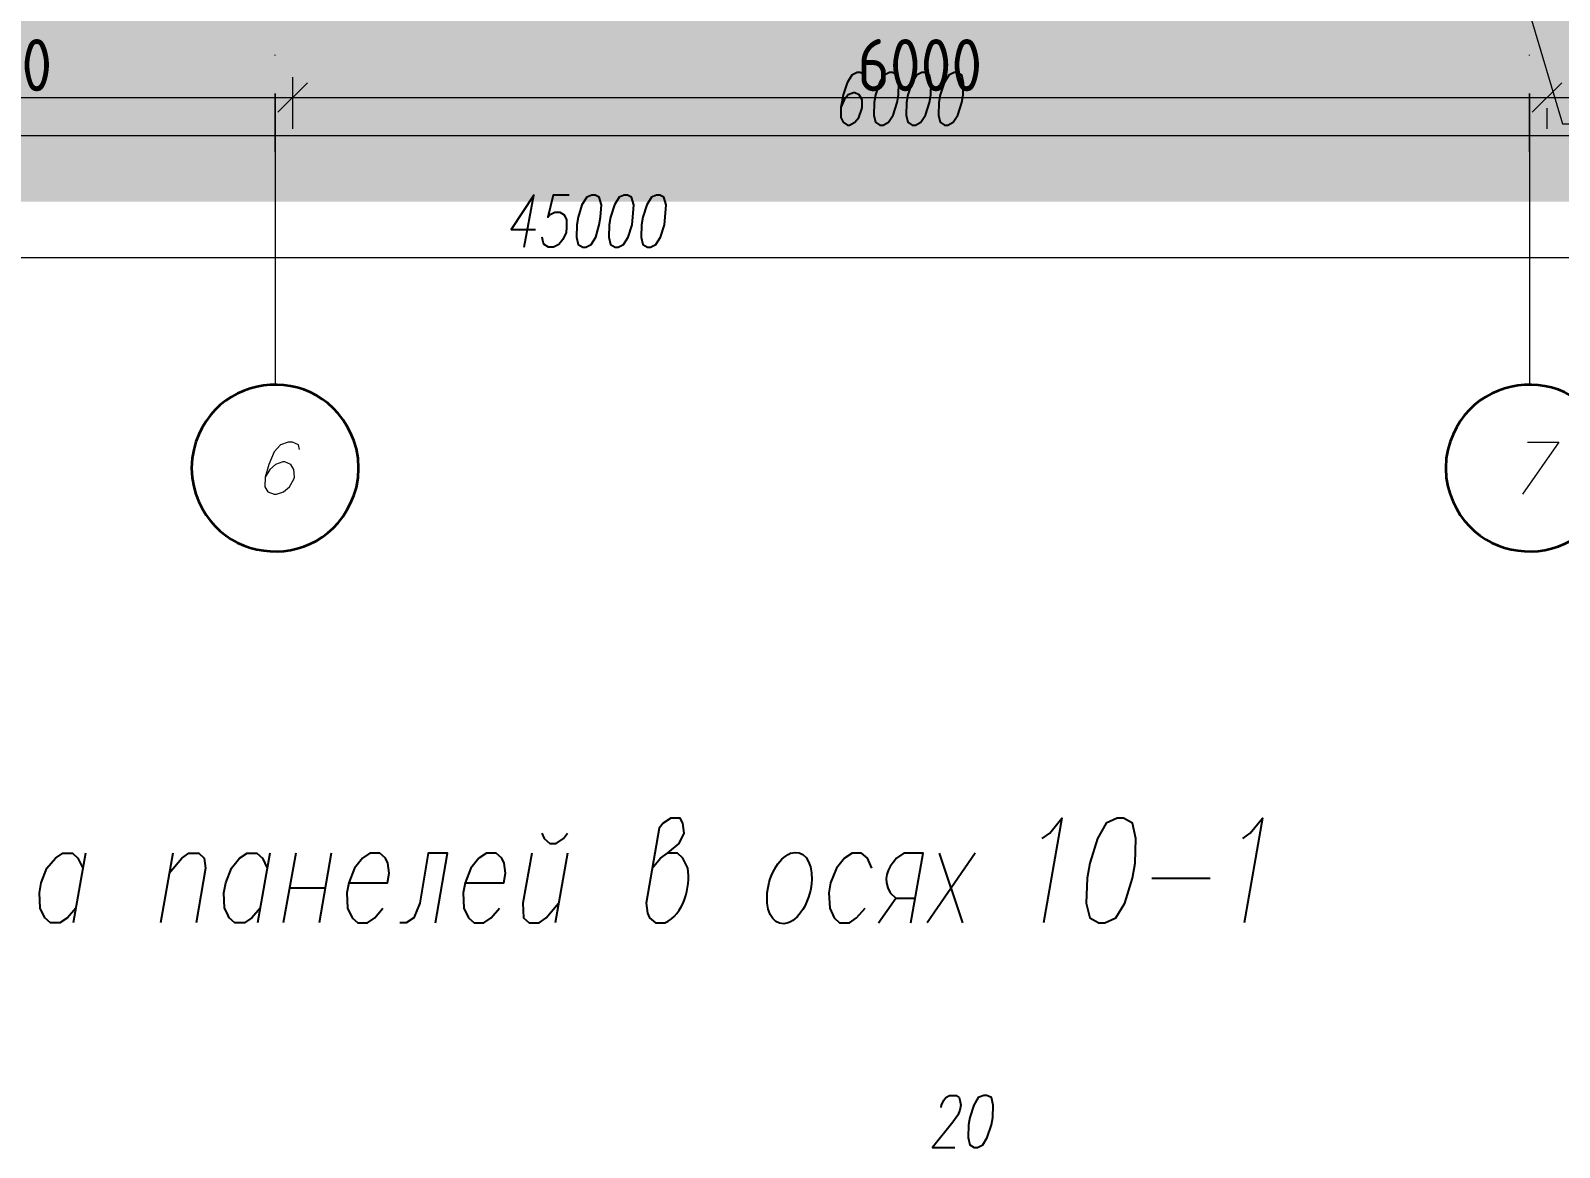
# Model space of a CAD drawing. Header units: millimetres. Extents: x 148937 to 2048786, y 870 to 351006.
# Drawn here: x 530217 to 537531, y 294152 to 299496 of the extents above; entities that cross this region are included whole.
import ezdxf

# ---------------------------------------------------------------- set-up
doc = ezdxf.new("R2010")
doc.units = ezdxf.units.MM
doc.layers.get('Defpoints').update_dxf_attribs({"color": 4})
doc.layers.add('PDF _Геометрия', color=7, linetype='Continuous')
doc.layers.add('PDF _Сплошная заливка', color=7, linetype='Continuous', true_color=0x007eff)
doc.layers.add('Размеры', color=7, linetype='Continuous', lineweight=9)
doc.layers.add('Элементы узлов', color=7, linetype='Continuous', lineweight=18)
doc.styles.add('GOST Common_1', font='GOST Common.ttf', dxfattribs={"width": 0.9, "height": 250})
doc.dimstyles.new('Основной_2_5_мм', dxfattribs={"dimscale": 304.8, "dimtxt": 251.428749, "dimasz": 0.463911, "dimexe": 0.492126, "dimexo": 0.492126, "dimgap": 0.098425, "dimtad": 1, "dimdec": 3, "dimrnd": 0.001, "dimdsep": 46, "dimtxsty": 'GOST Common_1', "dimblk1": 'OBLIQUE', "dimblk2": 'OBLIQUE', "dimsah": 1, "dimcen": 0.09, "dimdle": 0.492126, "dimazin": 2, "dimtfac": 1, "dimtdec": 4, "dimtix": 1, "dimtmove": 0, "dimatfit": 3, "dimfxl": 1, "dimtvp": 1, "dimtolj": 1, "dimtzin": 0, "dimlwd": 20, "dimlwe": 20, "dimarcsym": 2})

# ---------------------------------------------------------------- blocks, each defined once
blk = doc.blocks.new('_Oblique')
at = {"color": 0, "linetype": 'ByBlock', "lineweight": -2}
blk.add_line((-0.5, -0.5), (0.5, 0.5), dxfattribs=at)
blk = doc.blocks.new('*D382')
at = {"layer": 'Defpoints', "color": 0, "transparency": 16777216}
for p in [(531471.1, 299422.6), (537471.1, 299275.4), (537471.1, 299175.4)]:
    blk.add_point(p, dxfattribs=at)
at = {"layer": 'Размеры', "color": 0, "lineweight": 20, "transparency": 16777216}
for p, q in [((531471.1, 299272.6), (531471.1, 299025.4)), ((531321.1, 299175.4), (537621.1, 299175.4)), ((537471.1, 299125.4), (537471.1, 299025.4))]:
    blk.add_line(p, q, dxfattribs=at)
at = {"layer": 'Размеры', "color": 0, "lineweight": 20, "transparency": 16777216, "xscale": 141.4, "yscale": 141.4, "zscale": 141.4, "rotation": 180}
blk.add_blockref('_Oblique', (531471.1, 299175.4), dxfattribs=at)
at = {"layer": 'Размеры', "color": 0, "lineweight": 20, "transparency": 16777216, "xscale": 141.4, "yscale": 141.4, "zscale": 141.4}
blk.add_blockref('_Oblique', (537471.1, 299175.4), dxfattribs=at)
at = {"layer": 'Размеры', "color": 0, "lineweight": 20, "transparency": 16777216, "insert": (534471.1, 299330.4), "char_height": 250, "width": 756.843, "attachment_point": 5, "style": 'GOST Common_1'}
blk.add_mtext('\\A1;6000', dxfattribs=at)
blk = doc.blocks.new('*D383')
at = {"layer": 'Defpoints', "color": 0, "transparency": 16777216}
for p in [(537471.1, 299275.4), (543471.1, 299275.4), (543471.1, 299175.4)]:
    blk.add_point(p, dxfattribs=at)
at = {"layer": 'Размеры', "color": 0, "lineweight": 20, "transparency": 16777216}
for p, q in [((537321.1, 299175.4), (543621.1, 299175.4)), ((537471.1, 299125.4), (537471.1, 299025.4)), ((543471.1, 299125.4), (543471.1, 299025.4))]:
    blk.add_line(p, q, dxfattribs=at)
at = {"layer": 'Размеры', "color": 0, "lineweight": 20, "transparency": 16777216, "xscale": 141.4, "yscale": 141.4, "zscale": 141.4, "rotation": 180}
blk.add_blockref('_Oblique', (537471.1, 299175.4), dxfattribs=at)
at = {"layer": 'Размеры', "color": 0, "lineweight": 20, "transparency": 16777216, "xscale": 141.4, "yscale": 141.4, "zscale": 141.4}
blk.add_blockref('_Oblique', (543471.1, 299175.4), dxfattribs=at)
at = {"layer": 'Размеры', "color": 0, "lineweight": 20, "transparency": 16777216, "insert": (540471.1, 299330.4), "char_height": 250, "width": 756.843, "attachment_point": 5, "style": 'GOST Common_1'}
blk.add_mtext('\\A1;6000', dxfattribs=at)
blk = doc.blocks.new('*D376')
at = {"layer": 'Defpoints', "color": 0, "transparency": 16777216}
for p in [(528571.1, 299275.4), (531471.1, 299175.4), (531471.1, 299175.4)]:
    blk.add_point(p, dxfattribs=at)
at = {"layer": 'Размеры', "color": 0, "lineweight": 20, "transparency": 16777216}
for p, q in [((528421.1, 299175.4), (531621.1, 299175.4)), ((528571.1, 299125.4), (528571.1, 299025.4))]:
    blk.add_line(p, q, dxfattribs=at)
at = {"layer": 'Размеры', "color": 0, "lineweight": 20, "transparency": 16777216, "xscale": 141.4, "yscale": 141.4, "zscale": 141.4, "rotation": 180}
blk.add_blockref('_Oblique', (528571.1, 299175.4), dxfattribs=at)
at = {"layer": 'Размеры', "color": 0, "lineweight": 20, "transparency": 16777216, "xscale": 141.4, "yscale": 141.4, "zscale": 141.4}
blk.add_blockref('_Oblique', (531471.1, 299175.4), dxfattribs=at)
at = {"layer": 'Размеры', "color": 0, "lineweight": 20, "transparency": 16777216, "insert": (530021.1, 299330.4), "char_height": 250, "width": 756.843, "attachment_point": 5, "style": 'GOST Common_1'}
blk.add_mtext('\\A1;2900', dxfattribs=at)

msp = doc.modelspace()

# ---------------------------------------------------------------- hatches: boundary and pattern name
at = {"layer": 'Элементы узлов', "true_color": 0xffffff}
msp.add_hatch(color=7, dxfattribs=at).paths.add_polyline_path([(507800.14665, 298677.63109), (557756.93578, 298677.63109), (557756.93578, 299774.69191), (507800.14665, 299774.69191)], flags=0)

# ---------------------------------------------------------------- linework, layer by layer
at = {"layer": 'PDF _Геометрия', "color": 150, "lineweight": 9, "true_color": 0x007eff}
msp.add_lwpolyline([(537387.09278, 299578.8804), (537546.06163, 299050.41638), (537937.03907, 299050.41638)], dxfattribs=at)
at = {"layer": 'PDF _Геометрия', "color": 252, "lineweight": 5, "true_color": 0x989898}
for points in [[(531387.09217, 299376.94647), (531387.09217, 299379.0947)], [(537387.09278, 299376.94647), (537387.09278, 299379.0947)], [(531387.09217, 299136.34383), (531387.09217, 297802.29449)], [(537387.09278, 299136.34383), (537387.09278, 297802.29449)]]:
    msp.add_lwpolyline(points, dxfattribs=at)
at = {"layer": 'PDF _Геометрия', "lineweight": 25}
for points in [[(534209.86434, 299258.7922), (534207.71612, 299282.4227), (534186.23384, 299295.31207), (534171.19625, 299295.31207), (534145.41751, 299282.4227), (534123.93524, 299245.90283), (534104.60119, 299187.90068), (534093.86005, 299127.75031), (534093.86005, 299080.4893), (534104.60119, 299056.85879), (534126.08346, 299043.96943), (534134.67637, 299043.96943), (534160.45511, 299056.85879), (534179.78916, 299080.4893), (534192.67852, 299117.00917), (534194.82675, 299127.75031), (534194.82675, 299164.27018), (534181.93738, 299187.90068), (534160.45511, 299198.64182), (534154.01042, 299198.64182), (534128.23169, 299187.90068), (534108.89764, 299164.27018), (534093.86005, 299127.75031)], [(532579.35846, 298459.65201), (532624.47124, 298708.84643), (532517.05986, 298543.4329), (532633.06415, 298543.4329)], [(532794.18088, 298708.84643), (532716.84469, 298708.84643), (532691.06595, 298603.58327), (532699.65886, 298614.32441), (532725.4376, 298627.21378), (532749.0681, 298627.21378), (532770.55038, 298614.32441), (532781.29152, 298590.6939), (532781.29152, 298554.17403), (532779.14329, 298530.54353), (532764.1057, 298496.17189), (532744.77165, 298472.54138), (532718.99291, 298459.65201), (532695.36241, 298459.65201), (532673.88013, 298472.54138), (532669.58368, 298483.28252), (532665.28722, 298506.91302)], [(533191.60432, 295488.653), (533230.27242, 295535.91401), (533264.64406, 295559.54452), (533320.49798, 295606.80553), (533344.12849, 295656.21476), (533337.68381, 295703.47577), (533324.79444, 295727.10628), (533279.68166, 295727.10628), (533243.16179, 295703.47577), (533223.82774, 295679.84527), (533161.52913, 295321.09124), (533167.97382, 295273.83023), (533178.71495, 295250.19973), (533206.64191, 295226.56922), (533251.7547, 295226.56922)], [(535056.26659, 295630.43682), (535092.78646, 295656.21555), (535150.78861, 295727.10706), (535062.71127, 295226.57001)], [(536016.52245, 295630.43682), (536050.89409, 295656.21555), (536111.04447, 295727.10706), (536022.96713, 295226.57001)], [(532663.13995, 295656.2145), (532673.88109, 295630.43577), (532701.80805, 295606.80526), (532731.88324, 295606.80526), (532766.25488, 295630.43577), (532785.58893, 295656.2145)], [(530433.28073, 295297.46196), (530394.61263, 295250.20095), (530358.09276, 295226.57044), (530312.97997, 295226.57044), (530285.05301, 295250.20095), (530263.57074, 295297.46196), (530259.27428, 295370.5017), (530267.86719, 295417.76271), (530295.79415, 295488.65422), (530336.61048, 295535.91523), (530370.98212, 295559.54574), (530418.24313, 295559.54574), (530444.02186, 295535.91523), (530467.65237, 295488.65422)], [(530480.53981, 295559.546), (530420.38944, 295226.57071)], [(530897.29651, 295559.546), (530839.29436, 295226.57071)], [(530880.11139, 295465.02346), (530940.26177, 295535.91497), (530974.63341, 295559.54548), (531021.89442, 295559.54548), (531047.67315, 295535.91497), (531054.11783, 295488.65396), (531009.00505, 295226.57018)], [(531316.20135, 295297.46196), (531275.38503, 295250.20095), (531241.01338, 295226.57044), (531193.75237, 295226.57044), (531167.97364, 295250.20095), (531157.2325, 295273.83145), (531144.34314, 295297.46196), (531142.19491, 295370.5017), (531150.78782, 295417.76271), (531178.71478, 295488.65422), (531217.38288, 295535.91523), (531253.90275, 295559.54574), (531299.01553, 295559.54574), (531326.94249, 295535.91523), (531348.42477, 295488.65422)], [(531361.31448, 295559.546), (531303.31234, 295226.57071)], [(531485.91099, 295559.546), (531425.76062, 295226.57071)], [(531655.62063, 295559.546), (531597.61848, 295226.57071)], [(531739.40247, 295417.76219), (531924.15006, 295417.76219), (531932.74297, 295465.0232), (531926.29829, 295512.28421), (531915.55715, 295535.91471), (531887.63019, 295559.54521), (531840.36918, 295559.54521), (531805.99753, 295535.91471), (531767.32944, 295488.6537), (531739.40247, 295417.76219), (531730.80956, 295370.50118), (531732.95779, 295297.46143), (531756.5883, 295250.20042), (531782.36703, 295226.56992), (531829.62804, 295226.56992), (531863.99968, 295250.20042), (531902.66778, 295297.46143)], [(532154.01086, 295226.57071), (532212.01301, 295559.546), (532119.63922, 295559.546), (532078.82289, 295321.09273), (532050.89593, 295250.20121), (532014.37606, 295226.57071), (531984.30087, 295226.57071)], [(532295.79267, 295417.76219), (532480.54025, 295417.76219), (532489.13316, 295465.0232), (532482.68848, 295512.28421), (532471.94734, 295535.91471), (532444.02038, 295559.54521), (532398.9076, 295559.54521), (532362.38772, 295535.91471), (532323.71963, 295488.6537), (532295.79267, 295417.76219), (532287.19975, 295370.50118), (532289.34798, 295297.46143), (532312.97849, 295250.20042), (532338.75722, 295226.56992), (532386.01823, 295226.56992), (532420.38987, 295250.20042), (532461.2062, 295297.46143)], [(532615.87868, 295559.546), (532572.91413, 295321.09273), (532575.06236, 295250.20121), (532602.98932, 295226.57071), (532650.25033, 295226.57071), (532684.62197, 295250.20121), (532742.62412, 295321.09273)], [(532785.58832, 295559.546), (532727.58617, 295226.57071)], [(533361.31431, 295488.653), (533337.68381, 295535.91401), (533311.90507, 295559.54452), (533264.64406, 295559.54452)], [(534242.08863, 295488.653), (534220.60636, 295535.91401), (534192.6794, 295559.54452), (534147.56661, 295559.54452), (534111.04674, 295535.91401), (534072.37864, 295488.653), (534044.45168, 295417.76149), (534035.85877, 295370.50048), (534040.15523, 295297.46073), (534061.63751, 295250.19973), (534087.41624, 295226.56922), (534134.67725, 295226.56922), (534169.04889, 295250.19973), (534209.86522, 295297.46073)], [(534428.9834, 295226.56896), (534486.98554, 295559.54425), (534394.61175, 295559.54425), (534360.24011, 295535.91375)], [(534736.18057, 295559.546), (534506.32021, 295226.57071)], [(534564.32279, 295559.546), (534676.03063, 295226.57071)], [(535580.43467, 295441.39173), (535859.70428, 295441.39173)], [(531455.83484, 295394.13264), (531625.54483, 295394.13264)], [(534274.31074, 295226.56896), (534355.94339, 295344.72148)], [(534330.16492, 295370.50021), (534355.94365, 295344.72148), (534450.46567, 295344.72148)], [(534572.91535, 294343.64833), (534575.06358, 294354.38947), (534585.80472, 294378.01997), (534596.54586, 294390.90934), (534613.73168, 294401.65048), (534645.95509, 294401.65048), (534658.84446, 294390.90934), (534663.14092, 294378.01997), (534667.43737, 294354.38947), (534663.14092, 294330.75896), (534652.39978, 294307.12846), (534628.76927, 294272.75682), (534532.09903, 294152.45606), (534639.51041, 294152.45606)]]:
    msp.add_lwpolyline(points, dxfattribs=at)
for points in [[(534325.86829, 299295.31277), (534300.08956, 299282.4234), (534278.60728, 299245.90353), (534259.27323, 299187.90138), (534252.82855, 299151.38151), (534250.68032, 299091.23114), (534259.27323, 299056.85949), (534280.75551, 299043.97013), (534295.7931, 299043.97013), (534321.57184, 299056.85949), (534343.05411, 299091.23114), (534362.38816, 299151.38151), (534368.83284, 299187.90138), (534370.98107, 299245.90353), (534362.38816, 299282.4234), (534340.90588, 299295.31277)], [(534480.54095, 299295.31277), (534454.76222, 299282.4234), (534433.27994, 299245.90353), (534413.94589, 299187.90138), (534407.50121, 299151.38151), (534405.35298, 299091.23114), (534413.94589, 299056.85949), (534435.42817, 299043.97013), (534450.46576, 299043.97013), (534476.24449, 299056.85949), (534497.72677, 299091.23114), (534517.06082, 299151.38151), (534523.5055, 299187.90138), (534525.65373, 299245.90353), (534517.06082, 299282.4234), (534495.57854, 299295.31277)], [(534635.21361, 299295.31277), (534609.43487, 299282.4234), (534587.9526, 299245.90353), (534568.61855, 299187.90138), (534562.17386, 299151.38151), (534560.02564, 299091.23114), (534568.61855, 299056.85949), (534590.10082, 299043.97013), (534605.13842, 299043.97013), (534630.91715, 299056.85949), (534652.39943, 299091.23114), (534671.73348, 299151.38151), (534678.17816, 299187.90138), (534680.32639, 299245.90353), (534671.73348, 299282.4234), (534650.2512, 299295.31277)], [(532901.59227, 298708.84643), (532877.96176, 298698.10529), (532854.33126, 298661.58542), (532837.14544, 298603.58327), (532830.70075, 298567.0634), (532828.55253, 298506.91302), (532837.14544, 298472.54138), (532858.62771, 298459.65201), (532873.66531, 298459.65201), (532899.44404, 298472.54138), (532920.92632, 298506.91302), (532938.11214, 298567.0634), (532944.55682, 298603.58327), (532948.85328, 298661.58542), (532938.11214, 298698.10529), (532918.77809, 298708.84643)], [(533056.26711, 298708.84643), (533032.63661, 298698.10529), (533011.15433, 298661.58542), (532991.82028, 298603.58327), (532985.3756, 298567.0634), (532983.22737, 298506.91302), (532991.82028, 298472.54138), (533013.30256, 298459.65201), (533028.34015, 298459.65201), (533054.11888, 298472.54138), (533075.60116, 298506.91302), (533094.93521, 298567.0634), (533099.23167, 298603.58327), (533103.52812, 298661.58542), (533092.78698, 298698.10529), (533073.45293, 298708.84643)], [(533210.93758, 298708.84643), (533187.30708, 298698.10529), (533165.8248, 298661.58542), (533146.49075, 298603.58327), (533140.04607, 298567.0634), (533137.89784, 298506.91302), (533146.49075, 298472.54138), (533167.97303, 298459.65201), (533183.01062, 298459.65201), (533208.78936, 298472.54138), (533230.27163, 298506.91302), (533249.60568, 298567.0634), (533253.90214, 298603.58327), (533258.19859, 298661.58542), (533247.45745, 298698.10529), (533228.12341, 298708.84643)], [(535415.01913, 295727.1075), (535363.46166, 295703.477), (535320.49711, 295630.43725), (535283.97724, 295512.28473), (535271.08787, 295441.39322), (535266.79142, 295321.09246), (535283.97724, 295250.20095), (535326.94179, 295226.57044), (535357.01698, 295226.57044), (535408.57445, 295250.20095), (535451.539, 295321.09246), (535488.05887, 295441.39322), (535500.94824, 295512.28473), (535505.24469, 295630.43725), (535488.05887, 295703.477), (535445.09432, 295727.1075)], [(534776.99524, 294401.6503), (534751.2165, 294390.90916), (534729.73423, 294354.38929), (534710.40018, 294296.38715), (534703.95549, 294259.86727), (534701.80727, 294199.7169), (534710.40018, 294165.34525), (534731.88245, 294152.45589), (534746.92005, 294152.45589), (534772.69878, 294165.34525), (534794.18106, 294199.7169), (534813.51511, 294259.86727), (534819.95979, 294296.38715), (534822.10802, 294354.38929), (534813.51511, 294390.90916), (534792.03283, 294401.6503)]]:
    msp.add_lwpolyline(points, close=True, dxfattribs=at)
at = {"layer": 'PDF _Геометрия', "color": 222, "lineweight": 9, "true_color": 0xdd00a5}
for points in [[(531387.09217, 298915.0762), (531387.09217, 299194.3458)], [(537387.09278, 298915.0762), (537387.09278, 299194.3458)]]:
    msp.add_lwpolyline(points, close=True, dxfattribs=at)
for points in [[(525288.27273, 298994.56002), (531488.05805, 298994.56002)], [(531288.27553, 298994.56002), (537488.06085, 298994.56002)], [(537286.12582, 298994.56002), (543485.91114, 298994.56002)], [(510289.34964, 298410.244), (555485.91126, 298410.244)]]:
    msp.add_lwpolyline(points, dxfattribs=at)
at = {"layer": 'PDF _Геометрия', "color": 252, "lineweight": 15, "true_color": 0x989898}
for points in [[(531503.0983, 297490.80062), (531498.80185, 297514.43112), (531470.87489, 297527.32049), (531449.39261, 297527.32049), (531412.87274, 297514.43112), (531382.79755, 297480.05948), (531357.01882, 297419.9091), (531339.83299, 297359.75873), (531337.68477, 297312.49772), (531352.72236, 297288.86721), (531382.79755, 297278.12607), (531393.53869, 297278.12607), (531427.91033, 297288.86721), (531455.83729, 297312.49772), (531477.31957, 297349.01759), (531479.4678, 297359.75873), (531477.31957, 297396.2786), (531462.28197, 297419.9091), (531434.35501, 297432.79847), (531423.61388, 297432.79847), (531389.24223, 297419.9091), (531361.31527, 297396.2786), (531339.83299, 297359.75873)], [(537378.50022, 297527.32119), (537528.87616, 297527.32119), (537354.86971, 297278.12677)]]:
    msp.add_lwpolyline(points, dxfattribs=at)
at = {"layer": 'PDF _Геометрия', "color": 5, "lineweight": 35}
for points in [[(530989.67127, 297449.98569), (530987.52304, 297402.72468), (530989.67127, 297355.46367)], [(531775.92261, 297310.35089), (531784.51552, 297355.46367), (531786.66375, 297402.72468), (531784.51552, 297449.98569), (531775.92261, 297495.09847)], [(536989.67188, 297449.98569), (536987.52365, 297402.72468), (536989.67188, 297355.46367)]]:
    msp.add_lwpolyline(points, dxfattribs=at)
at = {"layer": 'PDF _Геометрия', "lineweight": 25}
msp.add_ellipse((533847.54481, 295393.33991), major_axis=(-46.05472, -168.86119), ratio=0.5737577275, start_param=3.5320468878, end_param=9.815232195, dxfattribs=at)
at = {"layer": 'PDF _Геометрия', "color": 5, "lineweight": 35}
for points in [[(531775.92261, 297495.09847), (531658.23553, 297928.00216), (531057.98494, 297892.73542), (530989.67127, 297449.98569)], [(537775.92322, 297495.09847), (537658.23615, 297928.00216), (537057.98555, 297892.73542), (536989.67188, 297449.98569)], [(530989.67127, 297355.46367), (531057.98494, 296912.71394), (531658.23553, 296877.4472), (531775.92261, 297310.35089)], [(536989.67188, 297355.46367), (537057.98555, 296912.71394), (537658.23615, 296877.4472), (537775.92322, 297310.35089)]]:
    msp.add_open_spline(points, degree=3, dxfattribs=at)
at = {"layer": 'PDF _Геометрия', "lineweight": 25}
for points in [[(533251.7547, 295226.56922), (533342.12348, 295266.16822), (533375.74324, 295399.57316), (533361.31431, 295488.653)], [(534360.24011, 295535.91375), (534311.33212, 295479.84501), (534293.75246, 295439.74475), (534330.16492, 295370.50021)]]:
    msp.add_open_spline(points, degree=3, dxfattribs=at)
at = {"layer": 'PDF _Сплошная заливка', "color": 222, "lineweight": 9, "true_color": 0xdd00a5, "transparency": 33554559}
for points in [[(531305.46065, 298927.96548), (531320.49825, 298910.77966), (531453.68836, 299078.34142)], [(531453.68889, 299078.34186), (531320.49877, 298910.7801), (531305.46118, 298927.96592)], [(531320.49763, 298910.78036), (531453.68775, 299078.34212), (531470.87357, 299061.1563)], [(531470.87401, 299061.15674), (531453.68819, 299078.34256), (531320.49807, 298910.7808)], [(537453.68732, 299078.34186), (537320.4972, 298910.7801), (537303.31138, 298927.96592)], [(537303.31312, 298927.96548), (537320.49895, 298910.77966), (537453.68906, 299078.34142)], [(537470.87244, 299061.15674), (537453.68662, 299078.34256), (537320.4965, 298910.7808)], [(537320.49825, 298910.78036), (537453.68836, 299078.34212), (537470.87419, 299061.1563)]]:
    msp.add_solid(points, dxfattribs=at)

# ---------------------------------------------------------------- dimensions: what is measured, and where the dimension line sits
at = {"layer": 'Размеры', "lineweight": 20}
for base, p1, p2, override, picture, middle in [((531471.14665, 299175.39729), (528571.14665, 299275.38219), (531471.14665, 299175.39729), {"dimpost": '<>', "dimfxl": 6001.806922}, '*D376', (530021.14665, 299330.39729)), ((537471.14665, 299175.39729), (531471.14665, 299422.64499), (537471.14665, 299275.38219), {"dimpost": '<>', "dimfxl": 6001.806922}, '*D382', (534471.14665, 299330.39729)), ((543471.14665, 299175.39729), (537471.14665, 299275.38219), (543471.14665, 299275.38219), {"dimpost": '<>', "dimfxl": 6000}, '*D383', (540471.14665, 299330.39729))]:
    dim = msp.add_linear_dim(base=base, p1=p1, p2=p2, dimstyle='Основной_2_5_мм', override=override, dxfattribs=at)
    dim.commit()
    dim.dimension.update_dxf_attribs({"geometry": picture, "text_midpoint": middle})

doc.saveas('drawing.dxf')
